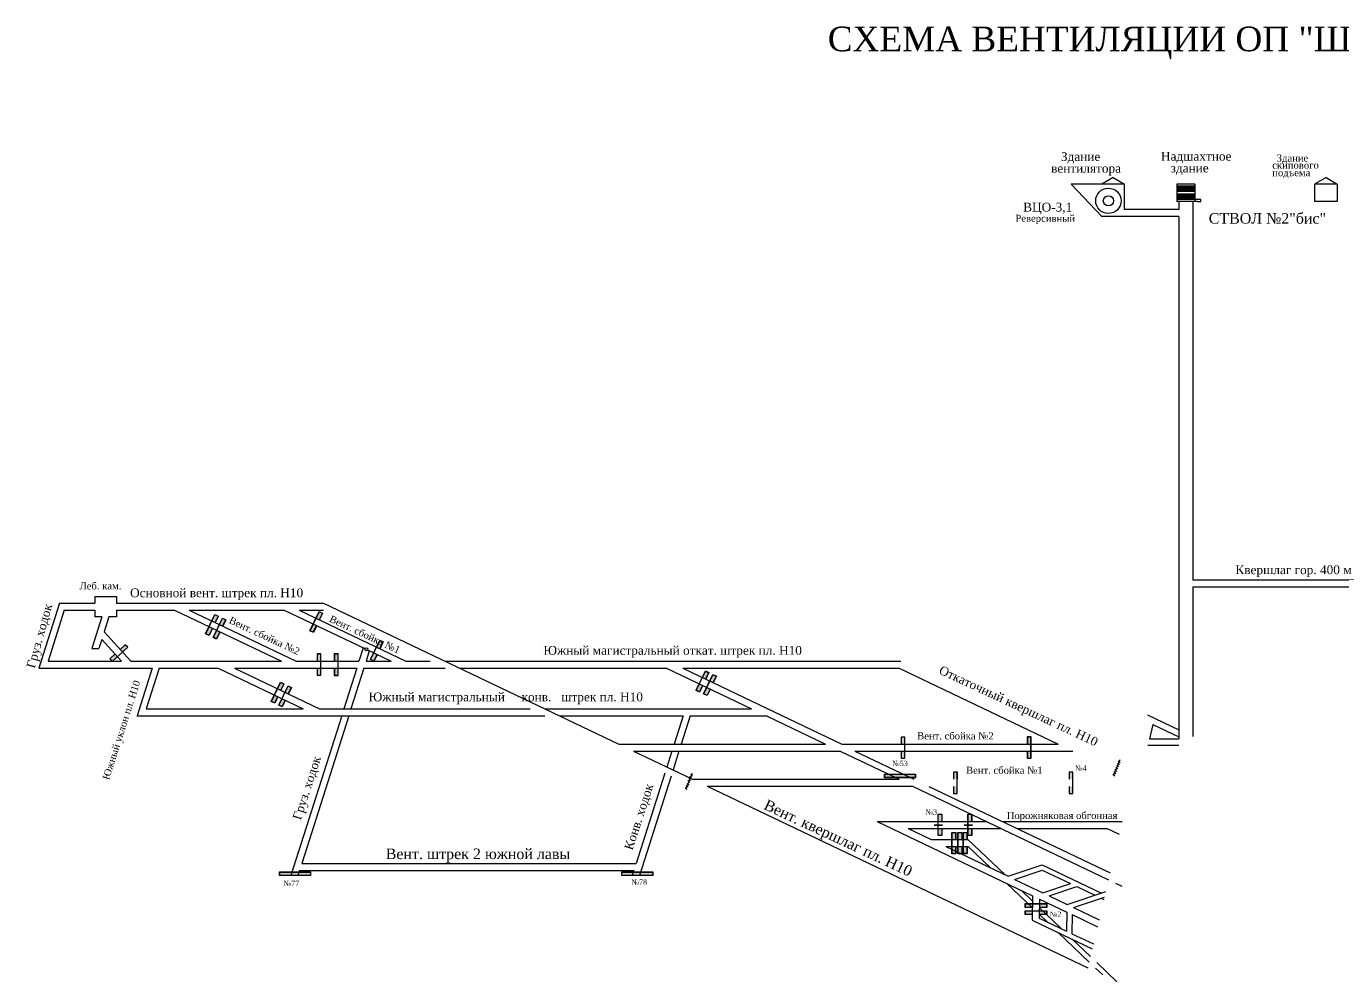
# Model space of a CAD drawing. Header units: millimetres. Extents: x -1207 to 133, y -433 to 395.
# Drawn here: x -1207 to -459, y -147 to 395 of the extents above; entities that cross this region are included whole.
import ezdxf

# ---------------------------------------------------------------- set-up
doc = ezdxf.new("R2010")
doc.units = ezdxf.units.MM
for name, color, linetype in [('Двери', 7, 'Continuous'), ('название', 1, 'Continuous'), ('Номера перемычек', 7, 'Continuous'), ('Перемычки 01', 7, 'Continuous')]:
    doc.layers.add(name, color=color, linetype=linetype)
doc.styles.get("Standard").update_dxf_attribs({"font": 'TIMES.TTF', "height": 10})

msp = doc.modelspace()

# ---------------------------------------------------------------- hatches: boundary and pattern name
at = {"layer": 'Двери'}
h = msp.add_hatch(color=256, dxfattribs=at)
h.paths.add_polyline_path([(-1100.11, 56.7), (-1098.34, 60.41), (-1100.33, 61.35), (-1102.09, 57.65), (-1102, 57.61), (-1100.28, 61.22), (-1098.48, 60.36), (-1100.2, 56.75)])
h.paths.add_polyline_path([(-1103.72, 54), (-1102, 57.61), (-1102.09, 57.65), (-1103.81, 54.04)])
h.paths.add_polyline_path([(-1103.59, 49.39), (-1101.83, 53.09), (-1101.92, 53.14), (-1103.64, 49.53), (-1105.45, 50.39), (-1103.72, 54), (-1103.81, 54.04), (-1105.58, 50.34)])
h = msp.add_hatch(color=3, dxfattribs=at)
h.paths.add_polyline_path([(-1098.48, 60.36), (-1100.28, 61.22), (-1102, 57.61), (-1100.2, 56.75)])
h.paths.add_polyline_path([(-1105.45, 50.39), (-1103.64, 49.53), (-1101.92, 53.14), (-1103.72, 54)])
h = msp.add_hatch(color=256, dxfattribs=at)
h.paths.add_polyline_path([(-1040.85, 58.38), (-1039.09, 62.08), (-1041.08, 63.02), (-1042.84, 59.32), (-1042.75, 59.28), (-1041.03, 62.89), (-1039.22, 62.03), (-1040.94, 58.42)])
h.paths.add_polyline_path([(-1044.47, 55.67), (-1042.75, 59.28), (-1042.84, 59.32), (-1044.56, 55.71)])
h.paths.add_polyline_path([(-1044.34, 51.06), (-1042.58, 54.76), (-1042.67, 54.81), (-1044.39, 51.2), (-1046.19, 52.06), (-1044.47, 55.67), (-1044.56, 55.71), (-1046.33, 52.01)])
h = msp.add_hatch(color=3, dxfattribs=at)
h.paths.add_polyline_path([(-1039.22, 62.03), (-1041.03, 62.89), (-1042.75, 59.28), (-1040.94, 58.42)])
h.paths.add_polyline_path([(-1046.19, 52.06), (-1044.39, 51.2), (-1042.67, 54.81), (-1044.47, 55.67)])
h = msp.add_hatch(color=256, dxfattribs=at)
h.paths.add_polyline_path([(-1095.83, 54.66), (-1094.06, 58.36), (-1096.05, 59.31), (-1097.81, 55.61), (-1097.72, 55.57), (-1096, 59.18), (-1094.2, 58.32), (-1095.92, 54.7)])
h.paths.add_polyline_path([(-1099.45, 51.96), (-1097.72, 55.57), (-1097.81, 55.61), (-1099.54, 52)])
h.paths.add_polyline_path([(-1099.32, 47.35), (-1097.55, 51.05), (-1097.64, 51.09), (-1099.36, 47.48), (-1101.17, 48.34), (-1099.45, 51.96), (-1099.54, 52), (-1101.3, 48.3)])
h = msp.add_hatch(color=3, dxfattribs=at)
h.paths.add_polyline_path([(-1094.2, 58.32), (-1096, 59.18), (-1097.72, 55.57), (-1095.92, 54.7)])
h.paths.add_polyline_path([(-1101.17, 48.34), (-1099.36, 47.48), (-1097.64, 51.09), (-1099.45, 51.96)])
h = msp.add_hatch(color=256, dxfattribs=at)
h.paths.add_polyline_path([(-1006.44, 42.02), (-1004.67, 45.72), (-1006.66, 46.67), (-1008.42, 42.97), (-1008.33, 42.93), (-1006.61, 46.54), (-1004.81, 45.68), (-1006.53, 42.07)])
h.paths.add_polyline_path([(-1010.05, 39.32), (-1008.33, 42.93), (-1008.42, 42.97), (-1010.14, 39.36)])
h.paths.add_polyline_path([(-1009.92, 34.71), (-1008.16, 38.41), (-1008.25, 38.46), (-1009.97, 34.85), (-1011.78, 35.71), (-1010.05, 39.32), (-1010.14, 39.36), (-1011.91, 35.66)])
h = msp.add_hatch(color=3, dxfattribs=at)
h.paths.add_polyline_path([(-1004.81, 45.68), (-1006.61, 46.54), (-1008.33, 42.93), (-1006.53, 42.07)])
h.paths.add_polyline_path([(-1011.78, 35.71), (-1009.97, 34.85), (-1008.25, 38.46), (-1010.05, 39.32)])
h = msp.add_hatch(color=256, dxfattribs=at)
h.paths.add_polyline_path([(-1154.22, 41.54), (-1151.18, 44.3), (-1149.7, 42.67), (-1152.74, 39.91), (-1152.81, 39.99), (-1149.84, 42.67), (-1151.19, 44.15), (-1154.15, 41.47)])
h.paths.add_polyline_path([(-1155.77, 37.3), (-1152.81, 39.99), (-1152.74, 39.91), (-1155.7, 37.23)])
h.paths.add_polyline_path([(-1160.22, 36.1), (-1157.18, 38.86), (-1157.11, 38.78), (-1160.08, 36.09), (-1158.73, 34.61), (-1155.77, 37.3), (-1155.7, 37.23), (-1158.74, 34.47)])
h = msp.add_hatch(color=3, dxfattribs=at)
h.paths.add_polyline_path([(-1151.19, 44.15), (-1149.84, 42.67), (-1152.81, 39.99), (-1154.15, 41.47)])
h.paths.add_polyline_path([(-1158.73, 34.61), (-1160.08, 36.09), (-1157.11, 38.78), (-1155.77, 37.3)])
h = msp.add_hatch(color=256, dxfattribs=at)
h.paths.add_polyline_path([(-1042.2, 34.8), (-1042.2, 38.9), (-1040, 38.9), (-1040, 34.8), (-1040.1, 34.8), (-1040.1, 38.8), (-1042.1, 38.8), (-1042.1, 34.8)])
h.paths.add_polyline_path([(-1040.1, 30.8), (-1040.1, 34.8), (-1040, 34.8), (-1040, 30.8)])
h.paths.add_polyline_path([(-1042.21, 26.7), (-1042.2, 30.8), (-1042.1, 30.8), (-1042.11, 26.8), (-1040.11, 26.8), (-1040.1, 30.8), (-1040, 30.8), (-1040.01, 26.7)])
h = msp.add_hatch(color=3, dxfattribs=at)
h.paths.add_polyline_path([(-1042.1, 38.8), (-1040.1, 38.8), (-1040.1, 34.8), (-1042.1, 34.8)])
h.paths.add_polyline_path([(-1040.11, 26.8), (-1042.11, 26.8), (-1042.1, 30.8), (-1040.1, 30.8)])
h = msp.add_hatch(color=256, dxfattribs=at)
h.paths.add_polyline_path([(-1032.43, 34.79), (-1032.43, 38.89), (-1030.23, 38.88), (-1030.23, 34.78), (-1030.33, 34.78), (-1030.33, 38.78), (-1032.33, 38.79), (-1032.33, 34.79)])
h.paths.add_polyline_path([(-1030.33, 30.78), (-1030.33, 34.78), (-1030.23, 34.78), (-1030.23, 30.78)])
h.paths.add_polyline_path([(-1032.43, 26.69), (-1032.43, 30.79), (-1032.33, 30.79), (-1032.33, 26.79), (-1030.33, 26.78), (-1030.33, 30.78), (-1030.23, 30.78), (-1030.23, 26.68)])
h = msp.add_hatch(color=3, dxfattribs=at)
h.paths.add_polyline_path([(-1032.33, 38.79), (-1030.33, 38.78), (-1030.33, 34.78), (-1032.33, 34.79)])
h.paths.add_polyline_path([(-1030.33, 26.78), (-1032.33, 26.79), (-1032.33, 30.79), (-1030.33, 30.78)])
h = msp.add_hatch(color=256, dxfattribs=at)
h.paths.add_polyline_path([(-1062.81, 18.25), (-1061.04, 21.95), (-1063.03, 22.9), (-1064.79, 19.2), (-1064.7, 19.16), (-1062.98, 22.77), (-1061.18, 21.91), (-1062.9, 18.3)])
h.paths.add_polyline_path([(-1066.42, 15.55), (-1064.7, 19.16), (-1064.79, 19.2), (-1066.51, 15.59)])
h.paths.add_polyline_path([(-1066.29, 10.94), (-1064.53, 14.64), (-1064.62, 14.69), (-1066.34, 11.08), (-1068.15, 11.94), (-1066.42, 15.55), (-1066.51, 15.59), (-1068.28, 11.89)])
h = msp.add_hatch(color=3, dxfattribs=at)
h.paths.add_polyline_path([(-1061.18, 21.91), (-1062.98, 22.77), (-1064.7, 19.16), (-1062.9, 18.3)])
h.paths.add_polyline_path([(-1068.15, 11.94), (-1066.34, 11.08), (-1064.62, 14.69), (-1066.42, 15.55)])
h = msp.add_hatch(color=256, dxfattribs=at)
h.paths.add_polyline_path([(-821.38, 24.59), (-819.62, 28.29), (-821.6, 29.24), (-823.37, 25.54), (-823.28, 25.49), (-821.55, 29.1), (-819.75, 28.24), (-821.47, 24.63)])
h.paths.add_polyline_path([(-825, 21.88), (-823.28, 25.49), (-823.37, 25.54), (-825.09, 21.93)])
h.paths.add_polyline_path([(-824.87, 17.28), (-823.1, 20.98), (-823.19, 21.02), (-824.92, 17.41), (-826.72, 18.27), (-825, 21.88), (-825.09, 21.93), (-826.85, 18.23)])
h = msp.add_hatch(color=3, dxfattribs=at)
h.paths.add_polyline_path([(-819.75, 28.24), (-821.55, 29.1), (-823.28, 25.49), (-821.47, 24.63)])
h.paths.add_polyline_path([(-826.72, 18.27), (-824.92, 17.41), (-823.19, 21.02), (-825, 21.88)])
h = msp.add_hatch(color=256, dxfattribs=at)
h.paths.add_polyline_path([(-817.1, 22.55), (-815.34, 26.25), (-817.32, 27.19), (-819.09, 23.49), (-819, 23.45), (-817.28, 27.06), (-815.47, 26.2), (-817.19, 22.59)])
h.paths.add_polyline_path([(-820.72, 19.84), (-819, 23.45), (-819.09, 23.49), (-820.81, 19.88)])
h.paths.add_polyline_path([(-820.59, 15.24), (-818.82, 18.94), (-818.91, 18.98), (-820.64, 15.37), (-822.44, 16.23), (-820.72, 19.84), (-820.81, 19.88), (-822.58, 16.18)])
h = msp.add_hatch(color=3, dxfattribs=at)
h.paths.add_polyline_path([(-815.47, 26.2), (-817.28, 27.06), (-819, 23.45), (-817.19, 22.59)])
h.paths.add_polyline_path([(-822.44, 16.23), (-820.64, 15.37), (-818.91, 18.98), (-820.72, 19.84)])
h = msp.add_hatch(color=256, dxfattribs=at)
h.paths.add_polyline_path([(-1058.53, 16.21), (-1056.76, 19.91), (-1058.75, 20.86), (-1060.51, 17.16), (-1060.42, 17.11), (-1058.7, 20.72), (-1056.9, 19.86), (-1058.62, 16.25)])
h.paths.add_polyline_path([(-1062.15, 13.5), (-1060.42, 17.11), (-1060.51, 17.16), (-1062.24, 13.55)])
h.paths.add_polyline_path([(-1062.02, 8.9), (-1060.25, 12.6), (-1060.34, 12.64), (-1062.06, 9.03), (-1063.87, 9.89), (-1062.15, 13.5), (-1062.24, 13.55), (-1064, 9.85)])
h = msp.add_hatch(color=3, dxfattribs=at)
h.paths.add_polyline_path([(-1056.9, 19.86), (-1058.7, 20.72), (-1060.42, 17.11), (-1058.62, 16.25)])
h.paths.add_polyline_path([(-1063.87, 9.89), (-1062.06, 9.03), (-1060.34, 12.64), (-1062.15, 13.5)])
h = msp.add_hatch(color=256, dxfattribs=at)
h.paths.add_polyline_path([(-710.43, -12.29), (-710.43, -8.19), (-708.23, -8.19), (-708.23, -12.29), (-708.33, -12.29), (-708.33, -8.29), (-710.33, -8.29), (-710.33, -12.29)])
h.paths.add_polyline_path([(-708.33, -16.29), (-708.33, -12.29), (-708.23, -12.29), (-708.23, -16.29)])
h.paths.add_polyline_path([(-710.43, -20.39), (-710.43, -16.29), (-710.33, -16.29), (-710.33, -20.29), (-708.33, -20.29), (-708.33, -16.29), (-708.23, -16.29), (-708.23, -20.39)])
h = msp.add_hatch(color=3, dxfattribs=at)
h.paths.add_polyline_path([(-710.33, -8.29), (-708.33, -8.29), (-708.33, -12.29), (-710.33, -12.29)])
h.paths.add_polyline_path([(-708.33, -20.29), (-710.33, -20.29), (-710.33, -16.29), (-708.33, -16.29)])
h = msp.add_hatch(color=256, dxfattribs=at)
h.paths.add_polyline_path([(-638.72, -12.29), (-638.72, -8.19), (-636.52, -8.19), (-636.52, -12.29), (-636.62, -12.29), (-636.62, -8.29), (-638.62, -8.29), (-638.62, -12.29)])
h.paths.add_polyline_path([(-636.62, -16.29), (-636.62, -12.29), (-636.52, -12.29), (-636.52, -16.29)])
h.paths.add_polyline_path([(-638.72, -20.39), (-638.72, -16.29), (-638.62, -16.29), (-638.62, -20.29), (-636.62, -20.29), (-636.62, -16.29), (-636.52, -16.29), (-636.52, -20.39)])
h = msp.add_hatch(color=3, dxfattribs=at)
h.paths.add_polyline_path([(-638.62, -8.29), (-636.62, -8.29), (-636.62, -12.29), (-638.62, -12.29)])
h.paths.add_polyline_path([(-636.62, -20.29), (-638.62, -20.29), (-638.62, -16.29), (-636.62, -16.29)])
h = msp.add_hatch(color=256, dxfattribs=at)
h.paths.add_polyline_path([(-680.6, -32.3), (-680.6, -28.2), (-678.4, -28.2), (-678.4, -32.3), (-678.5, -32.3), (-678.5, -28.3), (-680.5, -28.3), (-680.5, -32.3)])
h.paths.add_polyline_path([(-678.5, -36.3), (-678.5, -32.3), (-678.4, -32.3), (-678.4, -36.3)])
h.paths.add_polyline_path([(-680.6, -40.4), (-680.6, -36.3), (-680.5, -36.3), (-680.5, -40.3), (-678.5, -40.3), (-678.5, -36.3), (-678.4, -36.3), (-678.4, -40.4)])
h = msp.add_hatch(color=3, dxfattribs=at)
h.paths.add_polyline_path([(-680.5, -28.3), (-678.5, -28.3), (-678.5, -32.3), (-680.5, -32.3)])
h.paths.add_polyline_path([(-678.5, -40.3), (-680.5, -40.3), (-680.5, -36.3), (-678.5, -36.3)])
h = msp.add_hatch(color=256, dxfattribs=at)
h.paths.add_polyline_path([(-614.93, -32.31), (-614.93, -28.21), (-612.73, -28.21), (-612.73, -32.31), (-612.83, -32.31), (-612.83, -28.31), (-614.83, -28.31), (-614.83, -32.31)])
h.paths.add_polyline_path([(-612.83, -36.31), (-612.83, -32.31), (-612.73, -32.31), (-612.73, -36.31)])
h.paths.add_polyline_path([(-614.93, -40.41), (-614.93, -36.31), (-614.83, -36.31), (-614.83, -40.31), (-612.83, -40.31), (-612.83, -36.31), (-612.73, -36.31), (-612.73, -40.41)])
h = msp.add_hatch(color=3, dxfattribs=at)
h.paths.add_polyline_path([(-614.83, -28.31), (-612.83, -28.31), (-612.83, -32.31), (-614.83, -32.31)])
h.paths.add_polyline_path([(-612.83, -40.31), (-614.83, -40.31), (-614.83, -36.31), (-612.83, -36.31)])
h = msp.add_hatch(color=256, dxfattribs=at)
h.paths.add_polyline_path([(-687.13, -56.19), (-687.13, -52.09), (-689.33, -52.09), (-689.33, -56.19), (-689.23, -56.19), (-689.23, -52.19), (-687.23, -52.19), (-687.23, -56.19)])
h.paths.add_polyline_path([(-689.23, -60.19), (-689.23, -56.19), (-689.33, -56.19), (-689.33, -60.19)])
h.paths.add_polyline_path([(-687.13, -64.29), (-687.13, -60.19), (-687.23, -60.19), (-687.23, -64.19), (-689.23, -64.19), (-689.23, -60.19), (-689.33, -60.19), (-689.33, -64.29)])
h = msp.add_hatch(color=3, dxfattribs=at)
h.paths.add_polyline_path([(-687.23, -52.19), (-689.23, -52.19), (-689.23, -56.19), (-687.23, -56.19)])
h.paths.add_polyline_path([(-689.23, -64.19), (-687.23, -64.19), (-687.23, -60.19), (-689.23, -60.19)])
h = msp.add_hatch(color=256, dxfattribs=at)
h.paths.add_polyline_path([(-670.16, -56.19), (-670.16, -52.09), (-672.36, -52.09), (-672.36, -56.19), (-672.26, -56.19), (-672.26, -52.19), (-670.26, -52.19), (-670.26, -56.19)])
h.paths.add_polyline_path([(-672.26, -60.19), (-672.26, -56.19), (-672.36, -56.19), (-672.36, -60.19)])
h.paths.add_polyline_path([(-670.16, -64.29), (-670.16, -60.19), (-670.26, -60.19), (-670.26, -64.19), (-672.26, -64.19), (-672.26, -60.19), (-672.36, -60.19), (-672.36, -64.29)])
h = msp.add_hatch(color=3, dxfattribs=at)
h.paths.add_polyline_path([(-670.26, -52.19), (-672.26, -52.19), (-672.26, -56.19), (-670.26, -56.19)])
h.paths.add_polyline_path([(-672.26, -64.19), (-670.26, -64.19), (-670.26, -60.19), (-672.26, -60.19)])
h = msp.add_hatch(color=256, dxfattribs=at)
h.paths.add_polyline_path([(-679.26, -66.53), (-679.26, -62.43), (-681.46, -62.43), (-681.46, -66.53), (-681.36, -66.53), (-681.36, -62.53), (-679.36, -62.53), (-679.36, -66.53)])
h.paths.add_polyline_path([(-681.36, -70.53), (-681.36, -66.53), (-681.46, -66.53), (-681.46, -70.53)])
h.paths.add_polyline_path([(-679.26, -74.63), (-679.26, -70.53), (-679.36, -70.53), (-679.36, -74.53), (-681.36, -74.53), (-681.36, -70.53), (-681.46, -70.53), (-681.46, -74.63)])
h = msp.add_hatch(color=3, dxfattribs=at)
h.paths.add_polyline_path([(-679.36, -62.53), (-681.36, -62.53), (-681.36, -66.53), (-679.36, -66.53)])
h.paths.add_polyline_path([(-681.36, -74.53), (-679.36, -74.53), (-679.36, -70.53), (-681.36, -70.53)])
h = msp.add_hatch(color=256, dxfattribs=at)
h.paths.add_polyline_path([(-675.83, -66.53), (-675.83, -62.43), (-678.03, -62.43), (-678.03, -66.53), (-677.93, -66.53), (-677.93, -62.53), (-675.93, -62.53), (-675.93, -66.53)])
h.paths.add_polyline_path([(-677.93, -70.53), (-677.93, -66.53), (-678.03, -66.53), (-678.03, -70.53)])
h.paths.add_polyline_path([(-675.83, -74.63), (-675.83, -70.53), (-675.93, -70.53), (-675.93, -74.53), (-677.93, -74.53), (-677.93, -70.53), (-678.03, -70.53), (-678.03, -74.63)])
h = msp.add_hatch(color=3, dxfattribs=at)
h.paths.add_polyline_path([(-675.93, -62.53), (-677.93, -62.53), (-677.93, -66.53), (-675.93, -66.53)])
h.paths.add_polyline_path([(-677.93, -74.53), (-675.93, -74.53), (-675.93, -70.53), (-677.93, -70.53)])
h = msp.add_hatch(color=256, dxfattribs=at)
h.paths.add_polyline_path([(-672.89, -66.53), (-672.89, -62.43), (-675.09, -62.43), (-675.09, -66.53), (-674.99, -66.53), (-674.99, -62.53), (-672.99, -62.53), (-672.99, -66.53)])
h.paths.add_polyline_path([(-674.99, -70.53), (-674.99, -66.53), (-675.09, -66.53), (-675.09, -70.53)])
h.paths.add_polyline_path([(-672.89, -74.63), (-672.89, -70.53), (-672.99, -70.53), (-672.99, -74.53), (-674.99, -74.53), (-674.99, -70.53), (-675.09, -70.53), (-675.09, -74.63)])
h = msp.add_hatch(color=3, dxfattribs=at)
h.paths.add_polyline_path([(-672.99, -62.53), (-674.99, -62.53), (-674.99, -66.53), (-672.99, -66.53)])
h.paths.add_polyline_path([(-674.99, -74.53), (-672.99, -74.53), (-672.99, -70.53), (-674.99, -70.53)])
h = msp.add_hatch(color=256, dxfattribs=at)
h.paths.add_polyline_path([(-631.73, -105.13), (-627.63, -105.13), (-627.63, -102.93), (-631.73, -102.93), (-631.73, -103.03), (-627.73, -103.03), (-627.73, -105.03), (-631.73, -105.03)])
h.paths.add_polyline_path([(-635.73, -103.03), (-631.73, -103.03), (-631.73, -102.93), (-635.73, -102.93)])
h.paths.add_polyline_path([(-639.83, -105.13), (-635.73, -105.13), (-635.73, -105.03), (-639.73, -105.03), (-639.73, -103.03), (-635.73, -103.03), (-635.73, -102.93), (-639.83, -102.93)])
h = msp.add_hatch(color=3, dxfattribs=at)
h.paths.add_polyline_path([(-627.73, -105.03), (-627.73, -103.03), (-631.73, -103.03), (-631.73, -105.03)])
h.paths.add_polyline_path([(-639.73, -103.03), (-639.73, -105.03), (-635.73, -105.03), (-635.73, -103.03)])
h = msp.add_hatch(color=256, dxfattribs=at)
h.paths.add_polyline_path([(-631.73, -109.13), (-627.63, -109.13), (-627.63, -106.93), (-631.73, -106.93), (-631.73, -107.03), (-627.73, -107.03), (-627.73, -109.03), (-631.73, -109.03)])
h.paths.add_polyline_path([(-635.73, -107.03), (-631.73, -107.03), (-631.73, -106.93), (-635.73, -106.93)])
h.paths.add_polyline_path([(-639.83, -109.13), (-635.73, -109.13), (-635.73, -109.03), (-639.73, -109.03), (-639.73, -107.03), (-635.73, -107.03), (-635.73, -106.93), (-639.83, -106.93)])
h = msp.add_hatch(color=3, dxfattribs=at)
h.paths.add_polyline_path([(-627.73, -109.03), (-627.73, -107.03), (-631.73, -107.03), (-631.73, -109.03)])
h.paths.add_polyline_path([(-639.73, -107.03), (-639.73, -109.03), (-635.73, -109.03), (-635.73, -107.03)])
at = {"layer": 'Перемычки 01'}
h = msp.add_hatch(color=256, dxfattribs=at)
h.paths.add_polyline_path([(-719.82, -29.32), (-719.82, -31.47), (-702.22, -31.47), (-702.22, -29.32)])
h.paths.add_polyline_path([(-702.35, -29.44), (-702.35, -31.34), (-719.69, -31.34), (-719.69, -29.44)], flags=16)
for color, points in [(3, [(-719.69, -29.44), (-719.69, -31.34), (-702.35, -31.34), (-702.35, -29.44)]), (256, [(-691.52, -58.25), (-691.52, -58.4), (-689.2, -58.4), (-689.2, -58.25)]), (256, [(-686.84, -58.4), (-686.84, -58.25), (-689.1, -58.25), (-689.1, -58.4)]), (256, [(-674.55, -58.25), (-674.55, -58.4), (-672.23, -58.4), (-672.23, -58.25)]), (256, [(-669.87, -58.4), (-669.87, -58.25), (-672.13, -58.25), (-672.13, -58.4)]), (3, [(-1063.4, -84.99), (-1063.4, -86.88), (-1046.05, -86.88), (-1046.05, -84.99)]), (3, [(-868.99, -84.99), (-868.99, -86.88), (-851.64, -86.88), (-851.64, -84.99)])]:
    msp.add_hatch(color=color, dxfattribs=at).paths.add_polyline_path(points)
h = msp.add_hatch(color=256, dxfattribs=at)
h.paths.add_polyline_path([(-1063.52, -84.86), (-1063.52, -87.01), (-1045.92, -87.01), (-1045.92, -84.86)])
h.paths.add_polyline_path([(-1046.05, -84.99), (-1046.05, -86.88), (-1063.4, -86.88), (-1063.4, -84.99)], flags=16)
h = msp.add_hatch(color=256, dxfattribs=at)
h.paths.add_polyline_path([(-869.11, -84.86), (-869.11, -87.01), (-851.51, -87.01), (-851.51, -84.86)])
h.paths.add_polyline_path([(-851.64, -84.99), (-851.64, -86.88), (-868.99, -86.88), (-868.99, -84.99)], flags=16)

# ---------------------------------------------------------------- linework, layer by layer
for p, q in [((-589.77, 309.59), (-596.27, 305.82)), ((-589.77, 309.59), (-583.42, 305.82)), ((-468.91, 309.59), (-475.41, 305.82)), ((-468.91, 309.59), (-462.56, 305.82)), ((-583.42, 305.82), (-613.81, 305.82)), ((-613.81, 305.82), (-596.27, 287.32)), ((-583.42, 305.82), (-596.27, 305.82)), ((-583.42, 291.32), (-583.42, 305.82)), ((-543.46, 304.67), (-553.71, 304.67)), ((-543.46, 303.84), (-553.71, 303.84)), ((-543.46, 303.1), (-553.71, 303.1)), ((-543.46, 302.26), (-553.71, 302.26)), ((-543.46, 301.52), (-553.71, 301.52)), ((-543.46, 300.14), (-553.71, 300.14)), ((-543.46, 299.31), (-553.71, 299.31)), ((-543.41, 305.82), (-553.67, 305.82)), ((-553.67, 305.82), (-553.67, 295.82)), ((-543.41, 305.82), (-543.41, 295.82)), ((-462.56, 305.82), (-475.41, 305.82)), ((-475.41, 305.82), (-475.41, 295.82)), ((-462.56, 305.82), (-462.56, 295.82)), ((-543.46, 298.57), (-553.71, 298.57)), ((-543.46, 297.73), (-553.71, 297.73)), ((-543.46, 296.99), (-553.71, 296.99)), ((-542.21, 295.82), (-553.67, 295.82)), ((-553.67, 295.82), (-553.67, 295.82)), ((-552.56, 295.82), (-552.56, 291.32)), ((-544.56, 295.82), (-544.56, 80.89)), ((-540.05, 297.08), (-543.41, 297.08)), ((-542.21, 295.82), (-540.05, 295.82)), ((-540.05, 295.82), (-540.05, 297.08)), ((-462.56, 295.82), (-475.41, 295.82)), ((-475.41, 295.82), (-475.41, 295.82)), ((-552.56, 287.32), (-596.27, 287.32)), ((-552.56, 287.32), (-596.27, 287.32)), ((-552.56, 291.32), (-583.42, 291.32)), ((-556.56, 291.32), (-583.42, 291.32)), ((-552.56, 287.32), (-552.56, -9.34)), ((-452.5, 80.89), (-544.56, 80.89)), ((-377.34, 76.89), (-544.56, 76.89)), ((-544.56, 76.89), (-544.56, -7.94)), ((-1188.6, 67.75), (-1200.29, 30.79)), ((-1188.6, 67.75), (-1168.52, 67.75)), ((-1184.6, 67.75), (-1184.6, 67.75)), ((-1168.52, 71.55), (-1156.22, 71.55)), ((-1168.52, 71.55), (-1168.52, 67.75)), ((-1156.22, 71.55), (-1156.22, 67.75)), ((-1156.22, 67.75), (-1038.61, 67.75)), ((-1038.61, 67.75), (-870.83, -12.27)), ((-1185.86, 63.75), (-1195.02, 34.79)), ((-1185.86, 63.75), (-1168.52, 63.75)), ((-1164.51, 60.07), (-1170.2, 42.08)), ((-1168.52, 63.75), (-1168.52, 60.07)), ((-1164.51, 60.07), (-1168.52, 60.07)), ((-1160.51, 60.07), (-1163.23, 51.47)), ((-1156.22, 60.07), (-1160.51, 60.07)), ((-1156.22, 63.75), (-1139.4, 63.75)), ((-1156.22, 63.75), (-1156.22, 60.07)), ((-1139.4, 63.75), (-1123.24, 63.75)), ((-1123.24, 63.75), (-1062.52, 34.78)), ((-1114.86, 63.75), (-1054.13, 34.78)), ((-1114.86, 63.75), (-1060.85, 63.75)), ((-1067.35, 63.75), (-1060.85, 63.75)), ((-1060.85, 63.75), (-1015.1, 41.93)), ((-1052.46, 63.75), (-991.74, 34.78)), ((-1052.46, 63.75), (-1038.61, 63.75)), ((-1044.81, 63.75), (-1038.61, 63.75)), ((-1164.58, 47.19), (-1166.2, 42.08)), ((-1164.58, 47.19), (-1153.33, 34.79)), ((-1163.23, 51.47), (-1148.09, 34.79)), ((-1170.2, 42.08), (-1166.2, 42.08)), ((-1016.01, 42.36), (-1018.41, 34.79)), ((-1012.54, 40.71), (-1014.41, 34.78)), ((-1013.57, 41.2), (-1000.12, 34.78)), ((-1200.29, 30.79), (-1136, 30.79)), ((-1195.02, 34.79), (-1153.33, 34.79)), ((-1148.09, 34.79), (-1062.52, 34.78)), ((-1136, 30.79), (-1144.55, 3.75)), ((-1132, 30.79), (-1139.29, 7.75)), ((-1132, 30.79), (-1098.39, 30.78)), ((-1098.39, 30.78), (-1050.08, 7.74)), ((-1089.15, 30.78), (-1040.83, 7.74)), ((-1089.15, 30.78), (-1019.68, 30.78)), ((-1054.13, 34.78), (-1018.41, 34.79)), ((-1019.68, 30.78), (-1026.96, 7.75)), ((-1015.68, 30.78), (-1022.96, 7.74)), ((-1015.68, 30.78), (-969.49, 30.78)), ((-1014.41, 34.78), (-1000.12, 34.78)), ((-1006.62, 34.78), (-1000.12, 34.78)), ((-991.74, 34.78), (-977.88, 34.78)), ((-969.49, 34.78), (-710.58, 34.78)), ((-961.11, 30.78), (-843.68, 30.78)), ((-843.68, 30.78), (-795.32, 7.72)), ((-834.39, 30.78), (-744.08, -12.29)), ((-834.39, 30.78), (-711.48, 30.78)), ((-711.48, 30.78), (-621.15, -12.3)), ((-1139.29, 7.75), (-1050.09, 7.75)), ((-1040.83, 7.74), (-921.16, 7.73)), ((-912.77, 7.73), (-795.32, 7.72)), ((-1144.61, 3.75), (-912.77, 3.73)), ((-1028.23, 3.75), (-1057.06, -87.01)), ((-1024.23, 3.75), (-1050.95, -80.09)), ((-904.38, 3.73), (-834.24, 3.72)), ((-834.24, 3.72), (-839.3, -12.28)), ((-830.24, 3.72), (-835.3, -12.28)), ((-830.24, 3.72), (-811.66, 3.72)), ((-811.66, 3.72), (-786.93, 3.72)), ((-786.93, 3.72), (-753.38, -12.29)), ((-570.37, 4.37), (-552.56, -4.12)), ((-567.3, -1.1), (-569.24, -9.34)), ((-567.3, -1.1), (-552.56, -8.12)), ((-870.83, -12.27), (-807.91, -12.28)), ((-807.91, -12.28), (-753.38, -12.29)), ((-744.08, -12.29), (-621.15, -12.3)), ((-570.08, -12.92), (-552.56, -12.93)), ((-569.24, -9.34), (-552.56, -9.34)), ((-862.44, -16.27), (-799.52, -16.28)), ((-862.44, -16.27), (-828.88, -32.28)), ((-840.57, -16.28), (-843.44, -25.34)), ((-836.57, -16.28), (-839.96, -26.99)), ((-799.52, -16.28), (-744.99, -16.29)), ((-744.99, -16.29), (-711.43, -32.29)), ((-736.6, -16.29), (-703.04, -32.29)), ((-736.6, -16.29), (-612.76, -16.31)), ((-586.03, -21.29), (-589.75, -30.19)), ((-586.98, -21.79), (-585.93, -22.89)), ((-844.53, -28.81), (-860.96, -80.11)), ((-829.15, -28.93), (-832.87, -37.83)), ((-830.11, -29.43), (-829.06, -30.53)), ((-589.97, -29.32), (-588.92, -30.42)), ((-589.43, -28.03), (-588.38, -29.13)), ((-588.9, -26.8), (-587.85, -27.9)), ((-588.4, -25.42), (-587.34, -26.52)), ((-587.86, -24.19), (-586.81, -25.29)), ((-587.41, -22.99), (-586.36, -24.09)), ((-841.06, -30.47), (-859.05, -87.01)), ((-833.09, -36.96), (-832.04, -38.06)), ((-832.56, -35.67), (-831.5, -36.77)), ((-832.02, -34.44), (-830.97, -35.54)), ((-831.52, -33.06), (-830.47, -34.16)), ((-830.99, -31.83), (-829.94, -32.93)), ((-830.54, -30.63), (-829.48, -31.73)), ((-828.88, -32.28), (-711.43, -32.29)), ((-820.49, -36.28), (-703.94, -36.29)), ((-820.49, -36.28), (-604.26, -139.4)), ((-703.94, -36.29), (-592.48, -89.45)), ((-694.65, -36.3), (-591.55, -85.47)), ((-724.01, -56.29), (-662, -56.3)), ((-724.01, -56.29), (-635.61, -98.45)), ((-724.01, -56.29), (-724.01, -56.29)), ((-652.7, -56.3), (-584.67, -56.31)), ((-706.33, -60.29), (-653.61, -60.3)), ((-706.33, -60.29), (-693.24, -66.54)), ((-693.24, -66.54), (-672.35, -66.54)), ((-651.5, -86.44), (-672.35, -66.54)), ((-644.31, -60.3), (-593.17, -60.31)), ((-593.17, -60.31), (-586.38, -63.55)), ((-684.86, -70.53), (-672.16, -70.53)), ((-684.86, -70.53), (-649.56, -87.37)), ((-659.49, -82.63), (-672.16, -70.53)), ((-1050.95, -80.09), (-860.96, -80.11)), ((-649.56, -87.37), (-630.11, -80.87)), ((-630.11, -80.87), (-596.51, -96.89)), ((-1052.21, -84.09), (-1053.14, -87.01)), ((-1052.21, -84.09), (-862.23, -84.11)), ((-862.23, -84.11), (-863.14, -87.01)), ((-645.86, -89.13), (-630.11, -83.87)), ((-645.86, -89.13), (-629.84, -96.78)), ((-630.11, -83.87), (-614.09, -91.51)), ((-635.71, -105.34), (-650.22, -91.49)), ((-635.66, -101.57), (-642.22, -95.3)), ((-629.84, -96.78), (-614.09, -91.51)), ((-626.19, -98.51), (-610.44, -93.25)), ((-615.96, -103.39), (-594.04, -96.07)), ((-610.44, -93.25), (-600.21, -98.13)), ((-588.56, -91.32), (-584.97, -93.03)), ((-584.97, -93.03), (-584.97, -93.03)), ((-584.97, -93.03), (-584.97, -93.03)), ((-635.61, -98.45), (-635.81, -112.27)), ((-631.65, -100.34), (-631.81, -111.18)), ((-631.65, -100.34), (-616.13, -107.74)), ((-626.19, -98.51), (-615.96, -103.39)), ((-612.35, -105.11), (-594.79, -99.24)), ((-596.6, -99.85), (-595.1, -100.56)), ((-631.81, -111.18), (-616.28, -118.59)), ((-627.37, -113.3), (-631.78, -109.09)), ((-619.38, -117.11), (-631.72, -105.32)), ((-616.13, -107.74), (-616.28, -118.59)), ((-613.15, -109.17), (-613.3, -120.01)), ((-613.15, -109.17), (-598.75, -116.03)), ((-612.35, -105.11), (-597.81, -112.05)), ((-635.81, -112.27), (-601.7, -128.54)), ((-603.48, -136.11), (-621.1, -119.29)), ((-602.75, -132.99), (-613.34, -122.87)), ((-613.3, -120.01), (-601.06, -125.84)), ((-595.81, -143.43), (-599.92, -139.51)), ((-587.82, -147.25), (-599.19, -136.39))]:
    msp.add_line(p, q)
for centre, radius in [((-592.55, 296.27), 7.24), ((-592.55, 296.27), 2.91), ((-1014.32, 41.6), 0.847)]:
    msp.add_circle(centre, radius)
at = {"layer": 'Двери'}
for p, q in [((-691.52, -58.25), (-686.84, -58.25)), ((-691.52, -58.4), (-686.84, -58.4)), ((-690.75, -58.25), (-690.75, -58.4)), ((-674.55, -58.25), (-669.87, -58.25)), ((-674.55, -58.4), (-669.87, -58.4)), ((-673.78, -58.25), (-673.78, -58.4))]:
    msp.add_line(p, q, dxfattribs=at)
for points in [[(-1101.83, 53.09), (-1103.59, 49.39), (-1105.58, 50.34), (-1100.33, 61.35), (-1098.34, 60.41), (-1100.11, 56.7)], [(-1101.92, 53.14), (-1103.64, 49.53), (-1105.45, 50.39), (-1100.28, 61.22), (-1098.48, 60.36), (-1100.2, 56.75)], [(-1042.58, 54.76), (-1044.34, 51.06), (-1046.33, 52.01), (-1041.08, 63.02), (-1039.09, 62.08), (-1040.85, 58.38)], [(-1042.67, 54.81), (-1044.39, 51.2), (-1046.19, 52.06), (-1041.03, 62.89), (-1039.22, 62.03), (-1040.94, 58.42)], [(-1097.55, 51.05), (-1099.32, 47.35), (-1101.3, 48.3), (-1096.05, 59.31), (-1094.06, 58.36), (-1095.83, 54.66)], [(-1097.64, 51.09), (-1099.36, 47.48), (-1101.17, 48.34), (-1096, 59.18), (-1094.2, 58.32), (-1095.92, 54.7)], [(-1008.16, 38.41), (-1009.92, 34.71), (-1011.91, 35.66), (-1006.66, 46.67), (-1004.67, 45.72), (-1006.44, 42.02)], [(-1008.25, 38.46), (-1009.97, 34.85), (-1011.78, 35.71), (-1006.61, 46.54), (-1004.81, 45.68), (-1006.53, 42.07)], [(-1157.11, 38.78), (-1160.08, 36.09), (-1158.73, 34.61), (-1149.84, 42.67), (-1151.19, 44.15), (-1154.15, 41.47)], [(-1040, 34.8), (-1040, 38.9), (-1042.2, 38.9), (-1042.2, 34.8)], [(-1042.1, 30.8), (-1042.11, 26.8), (-1040.11, 26.8), (-1040.1, 38.8), (-1042.1, 38.8), (-1042.1, 34.8)], [(-1032.43, 30.79), (-1032.43, 26.69), (-1030.23, 26.68), (-1030.23, 38.88), (-1032.43, 38.89), (-1032.43, 34.79)], [(-1032.33, 30.79), (-1032.33, 26.79), (-1030.33, 26.78), (-1030.33, 38.78), (-1032.33, 38.79), (-1032.33, 34.79)], [(-1064.53, 14.64), (-1066.29, 10.94), (-1068.28, 11.89), (-1063.03, 22.9), (-1061.04, 21.95), (-1062.81, 18.25)], [(-1064.62, 14.69), (-1066.34, 11.08), (-1068.15, 11.94), (-1062.98, 22.77), (-1061.18, 21.91), (-1062.9, 18.3)], [(-823.1, 20.98), (-824.87, 17.28), (-826.85, 18.23), (-821.6, 29.24), (-819.62, 28.29), (-821.38, 24.59)], [(-823.19, 21.02), (-824.92, 17.41), (-826.72, 18.27), (-821.55, 29.1), (-819.75, 28.24), (-821.47, 24.63)], [(-818.82, 18.94), (-820.59, 15.24), (-822.58, 16.18), (-817.32, 27.19), (-815.34, 26.25), (-817.1, 22.55)], [(-818.91, 18.98), (-820.64, 15.37), (-822.44, 16.23), (-817.28, 27.06), (-815.47, 26.2), (-817.19, 22.59)], [(-1060.25, 12.6), (-1062.02, 8.9), (-1064, 9.85), (-1058.75, 20.86), (-1056.76, 19.91), (-1058.53, 16.21)], [(-1060.34, 12.64), (-1062.06, 9.03), (-1063.87, 9.89), (-1058.7, 20.72), (-1056.9, 19.86), (-1058.62, 16.25)], [(-710.33, -16.29), (-710.33, -20.29), (-708.33, -20.29), (-708.33, -8.29), (-710.33, -8.29), (-710.33, -12.29)], [(-638.72, -16.29), (-638.72, -20.39), (-636.52, -20.39), (-636.52, -8.19), (-638.72, -8.19), (-638.72, -12.29)], [(-638.62, -16.29), (-638.62, -20.29), (-636.62, -20.29), (-636.62, -8.29), (-638.62, -8.29), (-638.62, -12.29)], [(-678.4, -32.29), (-678.4, -28.2), (-680.6, -28.2), (-680.6, -32.3)], [(-680.5, -36.3), (-680.5, -40.3), (-678.5, -40.3), (-678.5, -28.3), (-680.5, -28.3), (-680.5, -32.3)], [(-614.93, -36.31), (-614.93, -40.41), (-612.73, -40.41), (-612.73, -28.21), (-614.93, -28.21), (-614.93, -32.31)], [(-614.83, -36.31), (-614.83, -40.31), (-612.83, -40.31), (-612.83, -28.31), (-614.83, -28.31), (-614.83, -32.31)], [(-687.13, -60.19), (-687.13, -64.29), (-689.33, -64.29), (-689.33, -52.09), (-687.13, -52.09), (-687.13, -56.19)], [(-687.23, -60.19), (-687.23, -64.19), (-689.23, -64.19), (-689.23, -52.19), (-687.23, -52.19), (-687.23, -56.19)], [(-670.16, -60.19), (-670.16, -64.29), (-672.36, -64.29), (-672.36, -52.09), (-670.16, -52.09), (-670.16, -56.19)], [(-670.26, -60.19), (-670.26, -64.19), (-672.26, -64.19), (-672.26, -52.19), (-670.26, -52.19), (-670.26, -56.19)], [(-679.26, -70.53), (-679.26, -74.63), (-681.46, -74.63), (-681.46, -62.43), (-679.26, -62.43), (-679.26, -66.53)], [(-679.36, -70.53), (-679.36, -74.53), (-681.36, -74.53), (-681.36, -62.53), (-679.36, -62.53), (-679.36, -66.53)], [(-675.83, -70.53), (-675.83, -74.63), (-678.03, -74.63), (-678.03, -62.43), (-675.83, -62.43), (-675.83, -66.53)], [(-675.93, -70.53), (-675.93, -74.53), (-677.93, -74.53), (-677.93, -62.53), (-675.93, -62.53), (-675.93, -66.53)], [(-672.89, -70.53), (-672.89, -74.63), (-675.09, -74.63), (-675.09, -62.43), (-672.89, -62.43), (-672.89, -66.53)], [(-672.99, -70.53), (-672.99, -74.53), (-674.99, -74.53), (-674.99, -62.53), (-672.99, -62.53), (-672.99, -66.53)], [(-635.73, -105.13), (-639.83, -105.13), (-639.83, -102.93), (-627.63, -102.93), (-627.63, -105.13), (-631.73, -105.13)], [(-635.73, -105.03), (-639.73, -105.03), (-639.73, -103.03), (-627.73, -103.03), (-627.73, -105.03), (-631.73, -105.03)], [(-635.73, -109.13), (-639.83, -109.13), (-639.83, -106.93), (-627.63, -106.93), (-627.63, -109.13), (-631.73, -109.13)], [(-635.73, -109.03), (-639.73, -109.03), (-639.73, -107.03), (-627.73, -107.03), (-627.73, -109.03), (-631.73, -109.03)]]:
    msp.add_lwpolyline(points, dxfattribs=at)
at = {"layer": 'Перемычки 01'}
for points in [[(-719.82, -29.32), (-702.22, -29.32), (-702.22, -31.47), (-719.82, -31.47)], [(-719.69, -29.44), (-702.35, -29.44), (-702.35, -31.34), (-719.69, -31.34)], [(-1063.52, -84.86), (-1045.92, -84.86), (-1045.92, -87.01), (-1063.52, -87.01)], [(-1063.4, -84.99), (-1046.05, -84.99), (-1046.05, -86.88), (-1063.4, -86.88)], [(-869.11, -84.86), (-851.51, -84.86), (-851.51, -87.01), (-869.11, -87.01)], [(-868.99, -84.99), (-851.64, -84.99), (-851.64, -86.88), (-868.99, -86.88)]]:
    msp.add_lwpolyline(points, close=True, dxfattribs=at)

# ---------------------------------------------------------------- texts
for s, height, p in [('Здание', 5, (-619.56, 318.92)), ('Надшахтное', 5, (-562.7, 319.1)), ('Здание', 4, (-496.92, 318.57)), ('вентилятора', 5, (-625.13, 312.25)), ('здание', 5, (-557.18, 312.43)), ('скипового', 4, (-499.45, 314.54)), ('подъема', 4, (-499.45, 310.27)), ('ВЦО-3,1', 5, (-640.99, 290.2)), ('Реверсивный', 4, (-645.41, 284.36)), ('СТВОЛ №2"бис"', 6, (-535.54, 283.33)), ('Квершлаг гор. 400 м', 5, (-520.39, 84.22)), ('Леб. кам.', 4, (-1177.22, 75.55)), ('Основной вент. штрек пл. Н10', 5, (-1148.5, 71.13)), ('Южный магистральный откат. штрек пл. Н10', 5, (-913.63, 38.44)), ('Южный магистральный     конв.   штрек пл. Н10', 5, (-1012.94, 12)), ('Вент. сбойка №2', 4, (-701.26, -9.64)), ('Вент. сбойка №1', 4, (-673.46, -29.15)), ('Порожняковая обгонная', 4, (-650.35, -54.87)), ('Вент. штрек 2 южной лавы', 6, (-1003.21, -77.63))]:
    msp.add_text(s, height=height).set_placement(p)
for s, height, rotation, p in [('Груз. ходок', 5, 74.50185, (-1202.69, 30.38)), ('Вент. сбойка №2', 4, 335, (-1092.68, 56.61)), ('Вент. сбойка №1', 4, 335, (-1035.64, 57.41)), ('Откаточный квершлаг пл. Н10', 5, 335, (-689.33, 27.97)), ('Южный уклон пл. Н10', 4, 72.36153, (-1160.48, -32.95)), ('Груз. ходок', 5, 72, (-1051.52, -55.81)), ('Конв. ходок', 5, 72, (-863.06, -72.92)), ('Вент. квершлаг пл. Н10', 6, 335, (-788.89, -48.96))]:
    msp.add_text(s, height=height, rotation=rotation).set_placement(p)
at = {"layer": 'название', "color": 0, "lineweight": 20}
msp.add_text('СХЕМА ВЕНТИЛЯЦИИ ОП "ШАХТА "ЦЕНТРАЛЬНАЯ"', height=14, dxfattribs=at).set_placement((-752.05, 381.24))
at = {"layer": 'Номера перемычек', "color": 7}
for s, p in [('№53', (-715.48, -24.8)), ('№4', (-611.55, -27.46)), ('№3', (-696.57, -52.4)), ('№78', (-863.67, -92.21)), ('№77', (-1061.32, -92.93)), ('№2', (-625.94, -110.4))]:
    msp.add_text(s, height=3, dxfattribs=at).set_placement(p)

doc.saveas('drawing.dxf')
